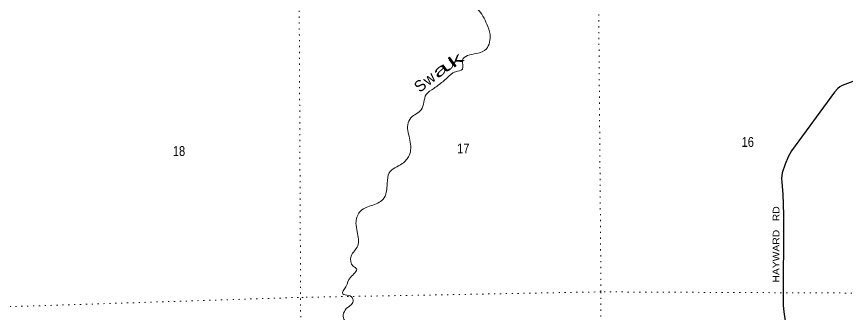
# Model space of a CAD drawing. Header units: feet. Extents: x -8 to 250644, y -192250 to 1368.
# Drawn here: x 57408 to 72237, y -135149 to -129842 of the extents above; entities that cross this region are included whole.
import ezdxf
from ezdxf.enums import TextEntityAlignment as Align

# ---------------------------------------------------------------- set-up
doc = ezdxf.new("R2010")
doc.units = ezdxf.units.FT
doc.header["$LTSCALE"] = 70
doc.linetypes.add('DOTTED', pattern=[1.5, 0.3, -1.2])
for name, color, linetype, lineweight in [('29', 7, 'Continuous', 25), ('39', 7, 'Continuous', 13), ('7', 7, 'DOTTED', 13)]:
    doc.layers.add(name, color=color, linetype=linetype, lineweight=lineweight)
doc.layers.add('30', color=7, linetype='Continuous')
doc.layers.add('41', color=7, linetype='Continuous')

msp = doc.modelspace()

# ---------------------------------------------------------------- linework, layer by layer
at = {"layer": '29'}
msp.add_lwpolyline([(72497.08, -130949.35), (72161.1, -131075.43), (72120.43, -131099.05), (72086.3, -131127.95), (72024.61, -131191), (71258.16, -132241.66), (71196.49, -132349.35), (71142.67, -132483.31), (71091.49, -132635.66), (71079.68, -132735.47), (71100.67, -133019.15), (71111.17, -133386.88), (71107.92, -135007.56), (71121.67, -135120.47), (71163.67, -135404.15), (71231.29, -136137.04), (71258.16, -136255.19), (71564.68, -137393.05)], dxfattribs=at)
at = {"layer": '39'}
for points in [[(66493.62, -120376.49), (66469.59, -120471.05), (66509.88, -120615.82), (66393.47, -120746.68), (66381.65, -121036.33), (66482.28, -121259.49), (66476.35, -121380.17), (66434.23, -121464.69), (66530.83, -121679.81), (66530.88, -121744.18), (66374.19, -121740.31), (66309.97, -121826.86), (66428.68, -122054.03), (66555.34, -122174.58), (66649.91, -122369.59), (66625.93, -122514.43), (66467.3, -122617.17), (66439.25, -122703.68), (66455.39, -122792.17), (66361.19, -123061.78), (66323.29, -123391.68), (66387.77, -123630.97), (66532.55, -123811.85), (66552.78, -123974.75), (66436.42, -124176), (66378.42, -124487.82), (66272.17, -124769.52), (66049.3, -124912.54), (65844.38, -124896.66), (65677.63, -124890.79), (65529.09, -125029.72), (65587.51, -125234.82), (65663.96, -125377.55), (65714.42, -125671.16), (65724.64, -125888.37), (65766.95, -126041.2), (65752.95, -126111.61), (65720.87, -126186.06), (65799.28, -126262.41), (65917.97, -126477.51), (65934.27, -126749.03), (65918.34, -126932.08), (65771.83, -127101.18), (65595.22, -127320.59), (65631.43, -127380.9), (65671.76, -127563.89), (65645.76, -127706.72), (65591.65, -127875.73), (65573.74, -128084.93), (65421.24, -128302.31), (65395.2, -128390.83), (65375.28, -128610.09), (65253.01, -128944.1), (65247.31, -129344.36), (65438.34, -129569.45), (65647.38, -129712.04), (65812.32, -129977.38), (65868.72, -130162.37), (65802.63, -130417.88), (65627.93, -130502.53), (65376.91, -130623.46), (65375.03, -130782.36), (65250.52, -130830.75), (65101.95, -130937.5), (64941.34, -131070.41), (64864.28, -131125.42), (64728.53, -131235.55), (64640.36, -131507.18), (64453.65, -131652.18), (64397.5, -131776.94), (64437.9, -132050.44), (64424.06, -132328.02), (64299.62, -132470.95), (64066.72, -132636.12), (64032.72, -132821.2), (63954.61, -133110.91), (63743.76, -133221.74), (63538.95, -133336.59), (63472.81, -133535.78), (63495.03, -133688.63), (63503.28, -133942.05), (63388.91, -134123.18), (63425.22, -134306.18), (63481.51, -134350.38), (63375.16, -134505.36), (63288.91, -134674.4), (63240.8, -134801.16), (63276.97, -134815.2), (63393.52, -134853.3), (63423.7, -134909.59), (63299.27, -135062.58)], [(50078.21, -130714.34), (50481.59, -131014.34), (50854.82, -131336.44), (51121.67, -131620.25), (51324.22, -131976.42), (51524.84, -132209.89), (51839.91, -132455.52), (52211.15, -132763.54), (52404.94, -132973.18), (52768.84, -133482.02), (53051.63, -133934.8), (53121.65, -134302.93), (53159.52, -134705.23), (53225.57, -135008.99), (53281.69, -135143.8), (53369.99, -135210.24), (53548.67, -135240.55), (54068.67, -135295.26), (54367.87, -135255.26), (54677.11, -135219.29), (54918.03, -135253.67), (55199.07, -135348.42), (55630.69, -135451.33), (56979.74, -135800.34), (57461.54, -135917.37), (58358.94, -136099.08), (58963.25, -136177.99), (59502.28, -136223.8), (59759.17, -136250.14), (60305.88, -136296.25), (60654.99, -136362.12), (61234.63, -136441.16), (62209.49, -136566.31), (62535.37, -136626.21)], [(52092.59, -132902.23), (52319.31, -133127.98), (52656.28, -133644.86), (52788.42, -134188.02), (52956.62, -134857.94), (53006.61, -135145.6), (53161.13, -135268.41), (53303.66, -135318.8), (53905.93, -135445.98), (54319.52, -135496.59), (54636.8, -135436.49), (54996.21, -135436.77), (55468.02, -135493.45), (56140.54, -135666.94), (57011.78, -135921.04), (57505.59, -136100.43), (58071.76, -136169.26), (58784.32, -136276.49), (59726.24, -136381.88), (59920.86, -136377.85), (60507.1, -136466.8), (61129.48, -136559.8), (61765.92, -136634.71), (62531.56, -136750.46)], [(63299.27, -135062.58), (63245.12, -135171.24), (63349.75, -135384.34), (63578.93, -135577.21), (63876.35, -135709.66), (64045.1, -135715.53), (64213.85, -135711.34), (64209.87, -135761.63), (64169.78, -135868.27), (64288.34, -135914.41), (64439.05, -135968.57), (64487.25, -135944.39), (64565.5, -135823.63), (64627.8, -135861.78), (64684.16, -135994.47), (64746.48, -136046.71), (64814.75, -136008.42), (64991.49, -135955.95), (65130.2, -136066.44), (65262.94, -136259.4), (65459.9, -136371.84), (65562.44, -136472.31), (65586.67, -136629.17), (65679.24, -136820.16), (65866.25, -137045.24), (65938.7, -137204.07), (65953.2, -137277.45), (65934.35, -137411.83)]]:
    msp.add_spline(points, degree=3, dxfattribs=at)
at = {"layer": '7'}
for points in [[(62410.05, -91600.97), (62425.81, -97329.19), (62457.32, -108784.88), (62452.75, -128477.85), (62495.54, -137419.79)], [(67557.2, -118969.49), (67730.19, -124212.93), (67808.78, -129488.65), (67851.21, -134764.4), (67843.88, -136177)], [(93793.47, -134759.27), (89113.44, -134741.3), (83739.65, -134780.82), (78440.08, -134673.44), (73176.84, -134789.29), (67851.21, -134764.4), (62527.11, -134862.22)], [(62527.11, -134862.22), (62445.09, -134863.79), (57307.56, -135028.23), (53255.84, -135079.36)]]:
    msp.add_lwpolyline(points, dxfattribs=at)

# ---------------------------------------------------------------- texts
at = {"layer": '30', "width": 1.15}
msp.add_text('HAYWARD   RD', height=120, rotation=89.885, dxfattribs=at).set_placement((71038.74, -134597.64))
at = {"layer": '41', "width": 1.9}
for s, rotation, p in [('u', 37.696, (65175.48, -130778.01)), ('k', 36.297, (65312.02, -130697.12)), ('a', 39.923, (65041.82, -130871.07))]:
    msp.add_text(s, height=200, rotation=rotation, dxfattribs=at).set_placement(p, align=Align.CENTER)
at = {"layer": '41'}
for s, rotation, p in [('w', 38.894, (64841.65, -131029.24)), ('S', 40.58, (64685.25, -131151.8))]:
    msp.add_text(s, height=200, rotation=rotation, dxfattribs=at).set_placement(p, align=Align.CENTER)
at = {"layer": '7', "width": 0.85}
for s, p in [('17', (65279.82, -132286.95)), ('16', (70364.13, -132172.05))]:
    msp.add_text(s, height=175, dxfattribs=at).set_placement(p)
msp.add_text('18', height=175, rotation=359.956, dxfattribs=at).set_placement((60199.53, -132333.69))

doc.saveas('drawing.dxf')
